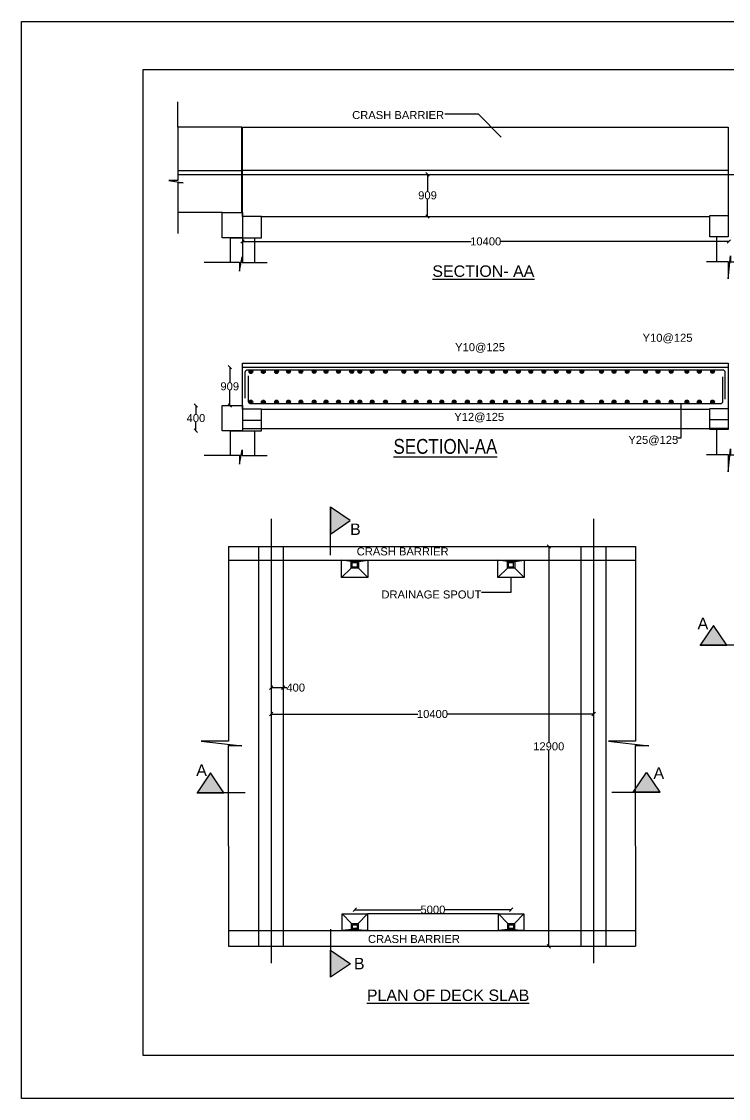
# Model space of a CAD drawing. Header units: millimetres. Extents: x 5124 to 3010519, y 2311 to 45946787.
# Drawn here: x 2932939 to 2963853, y 45899709 to 45946787 of the extents above; entities that cross this region are included whole.
import ezdxf

# ---------------------------------------------------------------- set-up
doc = ezdxf.new("R2010")
doc.units = ezdxf.units.MM
doc.header["$MEASUREMENT"] = 0
for name, color, linetype in [('DIMENSION', 7, 'Continuous'), ('DRAWING', 7, 'Continuous'), ('TEXT', 7, 'Continuous')]:
    doc.layers.add(name, color=color, linetype=linetype)
doc.styles.add('ARIAL NARROW', font='ARIALN.TTF')
doc.styles.get("Standard").update_dxf_attribs({"font": 'arial.ttf'})
doc.dimstyles.get("Standard").update_dxf_attribs({"dimtxt": 350, "dimasz": 150, "dimexe": 0.18, "dimexo": 0.0625, "dimgap": 0.09, "dimtad": 0, "dimtih": 1, "dimtoh": 1, "dimdec": 0, "dimzin": 0, "dimdsep": 46, "dimtxsty": 'Standard', "dimblk": 'OBLIQUE', "dimcen": 0.09, "dimse1": 1, "dimse2": 1, "dimadec": 0, "dimazin": 0, "dimtfac": 1, "dimtdec": 0, "dimtofl": 0, "dimtmove": 0, "dimatfit": 3, "dimfxl": 1, "dimtolj": 1, "dimtzin": 0, "dimarcsym": 0})
picture_1 = doc.add_image_def('image1.jpg', size_in_pixel=(4930, 3337))

# ---------------------------------------------------------------- blocks, each defined once
blk = doc.blocks.new('_Oblique')
at = {"color": 0, "linetype": 'ByBlock', "lineweight": -2}
blk.add_line((-0.5, -0.5), (0.5, 0.5), dxfattribs=at)
blk = doc.blocks.new('*D72')
at = {"layer": 'Defpoints', "color": 0}
for p in [(2950648, 45940107), (2950648, 45938268), (2950693, 45938268)]:
    blk.add_point(p, dxfattribs=at)
at = {"layer": 'DIMENSION', "color": 0, "lineweight": -2}
for p, q in [((2950693, 45940107), (2950693, 45939366)), ((2950693, 45938268), (2950693, 45939009))]:
    blk.add_line(p, q, dxfattribs=at)
at = {"layer": 'DIMENSION', "color": 0, "lineweight": -2, "xscale": 150, "yscale": 150, "zscale": 150}
for p, rotation in [((2950693, 45940107), 90), ((2950693, 45938268), 270)]:
    blk.add_blockref('_Oblique', p, dxfattribs=dict(at, rotation=rotation))
at = {"layer": 'DIMENSION', "color": 0, "insert": (2950693, 45939188), "char_height": 350, "attachment_point": 5}
blk.add_mtext('\\A1;909', dxfattribs=at)
blk = doc.blocks.new('*D73')
at = {"layer": 'Defpoints', "color": 0}
for p in [(2942602, 45937334), (2963871, 45937334), (2963871, 45937174)]:
    blk.add_point(p, dxfattribs=at)
at = {"layer": 'DIMENSION', "color": 0, "lineweight": -2}
for p, q in [((2942602, 45937174), (2952595, 45937174)), ((2963871, 45937174), (2953878, 45937174))]:
    blk.add_line(p, q, dxfattribs=at)
at = {"layer": 'DIMENSION', "color": 0, "lineweight": -2, "xscale": 150, "yscale": 150, "zscale": 150, "rotation": 180}
blk.add_blockref('_Oblique', (2942602, 45937174), dxfattribs=at)
at = {"layer": 'DIMENSION', "color": 0, "lineweight": -2, "xscale": 150, "yscale": 150, "zscale": 150}
blk.add_blockref('_Oblique', (2963871, 45937174), dxfattribs=at)
at = {"layer": 'DIMENSION', "color": 0, "insert": (2953237, 45937174), "char_height": 350, "attachment_point": 5}
blk.add_mtext('\\A1;10400', dxfattribs=at)
blk = doc.blocks.new('*D91')
at = {"layer": 'Defpoints', "color": 0}
for p in [(2943857, 45917668), (2944384, 45917668), (2944384, 45917668)]:
    blk.add_point(p, dxfattribs=at)
at = {"layer": 'DIMENSION', "color": 0, "lineweight": -2}
for p, q in [((2943857, 45917668), (2944384, 45917668)), ((2944384, 45917668), (2944534, 45917668))]:
    blk.add_line(p, q, dxfattribs=at)
at = {"layer": 'DIMENSION', "color": 0, "lineweight": -2, "xscale": 150, "yscale": 150, "zscale": 150, "rotation": 180}
blk.add_blockref('_Oblique', (2943857, 45917668), dxfattribs=at)
at = {"layer": 'DIMENSION', "color": 0, "lineweight": -2, "xscale": 150, "yscale": 150, "zscale": 150}
blk.add_blockref('_Oblique', (2944384, 45917668), dxfattribs=at)
at = {"layer": 'DIMENSION', "color": 0, "insert": (2944928, 45917668), "char_height": 350, "attachment_point": 5}
blk.add_mtext('\\A1;400', dxfattribs=at)
blk = doc.blocks.new('*D92')
at = {"layer": 'Defpoints', "color": 0}
for p in [(2957958, 45916514), (2943857, 45916314), (2957958, 45916314)]:
    blk.add_point(p, dxfattribs=at)
at = {"layer": 'DIMENSION', "color": 0, "lineweight": -2}
for p, q in [((2943857, 45916514), (2950266, 45916514)), ((2957958, 45916514), (2951549, 45916514))]:
    blk.add_line(p, q, dxfattribs=at)
at = {"layer": 'DIMENSION', "color": 0, "lineweight": -2, "xscale": 150, "yscale": 150, "zscale": 150, "rotation": 180}
blk.add_blockref('_Oblique', (2943857, 45916514), dxfattribs=at)
at = {"layer": 'DIMENSION', "color": 0, "lineweight": -2, "xscale": 150, "yscale": 150, "zscale": 150}
blk.add_blockref('_Oblique', (2957958, 45916514), dxfattribs=at)
at = {"layer": 'DIMENSION', "color": 0, "insert": (2950908, 45916514), "char_height": 350, "attachment_point": 5}
blk.add_mtext('\\A1;10400', dxfattribs=at)
blk = doc.blocks.new('*D93')
at = {"layer": 'Defpoints', "color": 0}
for p in [(2956137, 45923840), (2955994, 45906360), (2956137, 45906360)]:
    blk.add_point(p, dxfattribs=at)
at = {"layer": 'DIMENSION', "color": 0, "lineweight": -2}
for p, q in [((2955994, 45923840), (2955994, 45915279)), ((2955994, 45906360), (2955994, 45914922))]:
    blk.add_line(p, q, dxfattribs=at)
at = {"layer": 'DIMENSION', "color": 0, "lineweight": -2, "xscale": 150, "yscale": 150, "zscale": 150}
for p, rotation in [((2955994, 45923840), 90), ((2955994, 45906360), 270)]:
    blk.add_blockref('_Oblique', p, dxfattribs=dict(at, rotation=rotation))
at = {"layer": 'DIMENSION', "color": 0, "insert": (2955994, 45915100), "char_height": 350, "attachment_point": 5}
blk.add_mtext('\\A1;12900', dxfattribs=at)
blk = doc.blocks.new('*D100')
at = {"layer": 'Defpoints', "color": 0}
for p in [(2947511, 45907781), (2954348, 45907961), (2954348, 45907781)]:
    blk.add_point(p, dxfattribs=at)
at = {"layer": 'TEXT', "color": 0, "lineweight": -2}
for p, q in [((2947511, 45907961), (2950407, 45907961)), ((2954348, 45907961), (2951452, 45907961))]:
    blk.add_line(p, q, dxfattribs=at)
at = {"layer": 'TEXT', "color": 0, "lineweight": -2, "xscale": 150, "yscale": 150, "zscale": 150, "rotation": 180}
blk.add_blockref('_Oblique', (2947511, 45907961), dxfattribs=at)
at = {"layer": 'TEXT', "color": 0, "lineweight": -2, "xscale": 150, "yscale": 150, "zscale": 150}
blk.add_blockref('_Oblique', (2954348, 45907961), dxfattribs=at)
at = {"layer": 'TEXT', "color": 0, "insert": (2950929, 45907961), "char_height": 350, "attachment_point": 5}
blk.add_mtext('\\A1;5000', dxfattribs=at)
blk = doc.blocks.new('*D101')
at = {"layer": 'Defpoints', "color": 0}
for p in [(2942045, 45931673), (2942087, 45931673), (2942156, 45930003)]:
    blk.add_point(p, dxfattribs=at)
at = {"layer": 'DIMENSION', "color": 0, "lineweight": -2}
for p, q in [((2942045, 45931673), (2942045, 45931017)), ((2942045, 45930003), (2942045, 45930659))]:
    blk.add_line(p, q, dxfattribs=at)
at = {"layer": 'DIMENSION', "color": 0, "lineweight": -2, "xscale": 150, "yscale": 150, "zscale": 150}
for p, rotation in [((2942045, 45931673), 90), ((2942045, 45930003), 270)]:
    blk.add_blockref('_Oblique', p, dxfattribs=dict(at, rotation=rotation))
at = {"layer": 'DIMENSION', "color": 0, "insert": (2942045, 45930838), "char_height": 350, "attachment_point": 5}
blk.add_mtext('\\A1;909', dxfattribs=at)
blk = doc.blocks.new('*D102')
at = {"layer": 'Defpoints', "color": 0}
for p in [(2940565, 45930003), (2941710, 45930003), (2941710, 45928900)]:
    blk.add_point(p, dxfattribs=at)
at = {"layer": 'DIMENSION', "color": 0, "lineweight": -2}
for p, q in [((2940565, 45930003), (2940565, 45929630)), ((2940565, 45928900), (2940565, 45929273))]:
    blk.add_line(p, q, dxfattribs=at)
at = {"layer": 'DIMENSION', "color": 0, "lineweight": -2, "xscale": 150, "yscale": 150, "zscale": 150}
for p, rotation in [((2940565, 45930003), 90), ((2940565, 45928900), 270)]:
    blk.add_blockref('_Oblique', p, dxfattribs=dict(at, rotation=rotation))
at = {"layer": 'DIMENSION', "color": 0, "insert": (2940565, 45929451), "char_height": 350, "attachment_point": 5}
blk.add_mtext('\\A1;400', dxfattribs=at)

msp = doc.modelspace()

# ---------------------------------------------------------------- hatches: boundary and pattern name
at = {"layer": 'DRAWING'}
for points in [[(2942969.1, 45931564.5), (2942964.5, 45931564.4, 0.3979861), (2942887.3, 45931482.7, 1), (2943050.8, 45931482.7, 0.4142136)], [(2943513.1, 45931564.5), (2943508.5, 45931564.4, 0.3979861), (2943431.3, 45931482.7, 1), (2943594.9, 45931482.7, 0.4142136)], [(2944090.9, 45931564.5), (2944086.3, 45931564.4, 0.3979861), (2944009.1, 45931482.7, 1), (2944172.7, 45931482.7, 0.4142136)], [(2944613.5, 45931565.7), (2944609, 45931565.6, 0.3979861), (2944531.8, 45931484, 1), (2944695.3, 45931484, 0.4142136)], [(2945157.6, 45931565.7), (2945153, 45931565.6, 0.3979861), (2945075.8, 45931484, 1), (2945239.3, 45931484, 0.4142136)], [(2945735.4, 45931565.7), (2945730.8, 45931565.6, 0.3979861), (2945653.6, 45931484, 1), (2945817.1, 45931484, 0.4142136)], [(2946255.3, 45931565.7), (2946250.7, 45931565.6, 0.3979861), (2946173.5, 45931484, 1), (2946337, 45931484, 0.4142136)], [(2946799.3, 45931565.7), (2946794.7, 45931565.6, 0.3979861), (2946717.5, 45931484, 1), (2946881.1, 45931484, 0.4142136)], [(2947377.1, 45931565.7), (2947372.5, 45931565.6, 0.3979861), (2947295.3, 45931484, 1), (2947458.9, 45931484, 0.4142136)], [(2947732.4, 45931565.7), (2947727.8, 45931565.6, 0.3979861), (2947650.6, 45931484, 1), (2947814.2, 45931484, 0.4142136)], [(2948276.4, 45931565.7), (2948271.9, 45931565.6, 0.3979861), (2948194.7, 45931484, 1), (2948358.2, 45931484, 0.4142136)], [(2948854.2, 45931565.7), (2948849.7, 45931565.6, 0.3979861), (2948772.5, 45931484, 1), (2948936, 45931484, 0.4142136)], [(2949655.7, 45931565.7), (2949651.1, 45931565.6, 0.3979861), (2949573.9, 45931484, 1), (2949737.4, 45931484, 0.4142136)], [(2950199.7, 45931565.7), (2950195.1, 45931565.6, 0.3979861), (2950117.9, 45931484, 1), (2950281.5, 45931484, 0.4142136)], [(2950777.5, 45931565.7), (2950772.9, 45931565.6, 0.3979861), (2950695.7, 45931484, 1), (2950859.3, 45931484, 0.4142136)], [(2951314.2, 45931565.7), (2951309.6, 45931565.6, 0.3979861), (2951232.4, 45931484, 1), (2951396, 45931484, 0.4142136)], [(2951858.2, 45931565.7), (2951853.7, 45931565.6, 0.3979861), (2951776.4, 45931484, 1), (2951940, 45931484, 0.4142136)], [(2952436, 45931565.7), (2952431.5, 45931565.6, 0.3979861), (2952354.2, 45931484, 1), (2952517.8, 45931484, 0.4142136)], [(2952984.5, 45931565.7), (2952980, 45931565.6, 0.3979861), (2952902.8, 45931484, 1), (2953066.3, 45931484, 0.4142136)], [(2953528.6, 45931565.7), (2953524, 45931565.6, 0.3979861), (2953446.8, 45931484, 1), (2953610.3, 45931484, 0.4142136)], [(2954106.4, 45931565.7), (2954101.8, 45931565.6, 0.3979861), (2954024.6, 45931484, 1), (2954188.1, 45931484, 0.4142136)], [(2954662.2, 45931565.7), (2954657.6, 45931565.6, 0.3979861), (2954580.4, 45931484, 1), (2954743.9, 45931484, 0.4142136)], [(2955206.2, 45931565.7), (2955201.6, 45931565.6, 0.3979861), (2955124.4, 45931484, 1), (2955288, 45931484, 0.4142136)], [(2955784, 45931565.7), (2955779.4, 45931565.6, 0.3979861), (2955702.2, 45931484, 1), (2955865.8, 45931484, 0.4142136)], [(2956323, 45931565.7), (2956318.4, 45931565.6, 0.3979861), (2956241.2, 45931484, 1), (2956404.7, 45931484, 0.4142136)], [(2956867, 45931565.7), (2956862.5, 45931565.6, 0.3979861), (2956785.2, 45931484, 1), (2956948.8, 45931484, 0.4142136)], [(2957444.8, 45931565.7), (2957440.2, 45931565.6, 0.3979861), (2957363, 45931484, 1), (2957526.6, 45931484, 0.4142136)], [(2958305.8, 45931565.7), (2958301.3, 45931565.6, 0.3979861), (2958224.1, 45931484, 1), (2958387.6, 45931484, 0.4142136)], [(2958849.9, 45931565.7), (2958845.3, 45931565.6, 0.3979861), (2958768.1, 45931484, 1), (2958931.7, 45931484, 0.4142136)], [(2959427.7, 45931565.7), (2959423.1, 45931565.6, 0.3979861), (2959345.9, 45931484, 1), (2959509.5, 45931484, 0.4142136)], [(2960226.4, 45931565.7), (2960221.8, 45931565.6, 0.3979861), (2960144.6, 45931484, 1), (2960308.1, 45931484, 0.4142136)], [(2960770.4, 45931565.7), (2960765.8, 45931565.6, 0.3979861), (2960688.6, 45931484, 1), (2960852.2, 45931484, 0.4142136)], [(2961348.2, 45931565.7), (2961343.6, 45931565.6, 0.3979861), (2961266.4, 45931484, 1), (2961430, 45931484, 0.4142136)], [(2962035.1, 45931565.7), (2962030.5, 45931565.6, 0.3979861), (2961953.3, 45931484, 1), (2962116.9, 45931484, 0.4142136)], [(2962579.1, 45931565.7), (2962574.6, 45931565.6, 0.3979861), (2962497.3, 45931484, 1), (2962660.9, 45931484, 0.4142136)], [(2963156.9, 45931565.7), (2963152.4, 45931565.6, 0.3979861), (2963075.1, 45931484, 1), (2963238.7, 45931484, 0.4142136)], [(2942969.1, 45930236.2), (2942964.5, 45930236.1, 0.3979861), (2942887.3, 45930154.4, 1), (2943050.8, 45930154.4, 0.4142136)], [(2943513.1, 45930236.2), (2943508.5, 45930236.1, 0.3979861), (2943431.3, 45930154.4, 1), (2943594.9, 45930154.4, 0.4142136)], [(2944090.9, 45930236.2), (2944086.3, 45930236.1, 0.3979861), (2944009.1, 45930154.4, 1), (2944172.7, 45930154.4, 0.4142136)], [(2944613.5, 45930237.5), (2944609, 45930237.3, 0.3979861), (2944531.8, 45930155.7, 1), (2944695.3, 45930155.7, 0.4142136)], [(2945157.6, 45930237.5), (2945153, 45930237.3, 0.3979861), (2945075.8, 45930155.7, 1), (2945239.3, 45930155.7, 0.4142136)], [(2945735.4, 45930237.5), (2945730.8, 45930237.3, 0.3979861), (2945653.6, 45930155.7, 1), (2945817.1, 45930155.7, 0.4142136)], [(2946255.3, 45930237.5), (2946250.7, 45930237.3, 0.3979861), (2946173.5, 45930155.7, 1), (2946337, 45930155.7, 0.4142136)], [(2946799.3, 45930237.5), (2946794.7, 45930237.3, 0.3979861), (2946717.5, 45930155.7, 1), (2946881.1, 45930155.7, 0.4142136)], [(2947377.1, 45930237.5), (2947372.5, 45930237.3, 0.3979861), (2947295.3, 45930155.7, 1), (2947458.9, 45930155.7, 0.4142136)], [(2947732.4, 45930237.5), (2947727.8, 45930237.3, 0.3979861), (2947650.6, 45930155.7, 1), (2947814.2, 45930155.7, 0.4142136)], [(2948276.4, 45930237.5), (2948271.9, 45930237.3, 0.3979861), (2948194.7, 45930155.7, 1), (2948358.2, 45930155.7, 0.4142136)], [(2948854.2, 45930237.5), (2948849.7, 45930237.3, 0.3979861), (2948772.5, 45930155.7, 1), (2948936, 45930155.7, 0.4142136)], [(2949655.7, 45930237.5), (2949651.1, 45930237.3, 0.3979861), (2949573.9, 45930155.7, 1), (2949737.4, 45930155.7, 0.4142136)], [(2950199.7, 45930237.5), (2950195.1, 45930237.3, 0.3979861), (2950117.9, 45930155.7, 1), (2950281.5, 45930155.7, 0.4142136)], [(2950777.5, 45930237.5), (2950772.9, 45930237.3, 0.3979861), (2950695.7, 45930155.7, 1), (2950859.3, 45930155.7, 0.4142136)], [(2951314.2, 45930237.5), (2951309.6, 45930237.3, 0.3979861), (2951232.4, 45930155.7, 1), (2951396, 45930155.7, 0.4142136)], [(2951858.2, 45930237.5), (2951853.7, 45930237.3, 0.3979861), (2951776.4, 45930155.7, 1), (2951940, 45930155.7, 0.4142136)], [(2952436, 45930237.5), (2952431.5, 45930237.3, 0.3979861), (2952354.2, 45930155.7, 1), (2952517.8, 45930155.7, 0.4142136)], [(2952984.5, 45930237.5), (2952980, 45930237.3, 0.3979861), (2952902.8, 45930155.7, 1), (2953066.3, 45930155.7, 0.4142136)], [(2953528.6, 45930237.5), (2953524, 45930237.3, 0.3979861), (2953446.8, 45930155.7, 1), (2953610.3, 45930155.7, 0.4142136)], [(2954106.4, 45930237.5), (2954101.8, 45930237.3, 0.3979861), (2954024.6, 45930155.7, 1), (2954188.1, 45930155.7, 0.4142136)], [(2954662.2, 45930237.5), (2954657.6, 45930237.3, 0.3979861), (2954580.4, 45930155.7, 1), (2954743.9, 45930155.7, 0.4142136)], [(2955206.2, 45930237.5), (2955201.6, 45930237.3, 0.3979861), (2955124.4, 45930155.7, 1), (2955288, 45930155.7, 0.4142136)], [(2955784, 45930237.5), (2955779.4, 45930237.3, 0.3979861), (2955702.2, 45930155.7, 1), (2955865.8, 45930155.7, 0.4142136)], [(2956323, 45930237.5), (2956318.4, 45930237.3, 0.3979861), (2956241.2, 45930155.7, 1), (2956404.7, 45930155.7, 0.4142136)], [(2956867, 45930237.5), (2956862.5, 45930237.3, 0.3979861), (2956785.2, 45930155.7, 1), (2956948.8, 45930155.7, 0.4142136)], [(2957444.8, 45930237.5), (2957440.2, 45930237.3, 0.3979861), (2957363, 45930155.7, 1), (2957526.6, 45930155.7, 0.4142136)], [(2958305.8, 45930237.5), (2958301.3, 45930237.3, 0.3979861), (2958224.1, 45930155.7, 1), (2958387.6, 45930155.7, 0.4142136)], [(2958849.9, 45930237.5), (2958845.3, 45930237.3, 0.3979861), (2958768.1, 45930155.7, 1), (2958931.7, 45930155.7, 0.4142136)], [(2959427.7, 45930237.5), (2959423.1, 45930237.3, 0.3979861), (2959345.9, 45930155.7, 1), (2959509.5, 45930155.7, 0.4142136)], [(2960226.4, 45930237.5), (2960221.8, 45930237.3, 0.3979861), (2960144.6, 45930155.7, 1), (2960308.1, 45930155.7, 0.4142136)], [(2960770.4, 45930237.5), (2960765.8, 45930237.3, 0.3979861), (2960688.6, 45930155.7, 1), (2960852.2, 45930155.7, 0.4142136)], [(2961348.2, 45930237.5), (2961343.6, 45930237.3, 0.3979861), (2961266.4, 45930155.7, 1), (2961430, 45930155.7, 0.4142136)], [(2962035.1, 45930237.5), (2962030.5, 45930237.3, 0.3979861), (2961953.3, 45930155.7, 1), (2962116.9, 45930155.7, 0.4142136)], [(2962579.1, 45930237.5), (2962574.6, 45930237.3, 0.3979861), (2962497.3, 45930155.7, 1), (2962660.9, 45930155.7, 0.4142136)], [(2963156.9, 45930237.5), (2963152.4, 45930237.3, 0.3979861), (2963075.1, 45930155.7, 1), (2963238.7, 45930155.7, 0.4142136)], [(2946447.3, 45924381.1), (2947312.4, 45924971.1), (2946447.3, 45925557.3)], [(2963786.8, 45919519.3), (2963196.8, 45920384.5), (2962610.7, 45919519.3)], [(2941790.5, 45913072.8), (2941200.5, 45913937.9), (2940614.3, 45913072.8)], [(2960856.3, 45913096.1), (2960270.1, 45913961.2), (2959680.1, 45913096.1)], [(2946454.8, 45906189.6), (2946454.8, 45905013.5), (2947319.9, 45905599.6)]]:
    msp.add_hatch(color=256, dxfattribs=at).paths.add_polyline_path(points)

# ---------------------------------------------------------------- linework, layer by layer
at = {"layer": 'Defpoints'}
msp.add_lwpolyline([(2938260.1, 45944690.4), (2999929.3, 45944690.4), (2999929.3, 45901581.6), (2938260.1, 45901581.6)], close=True, dxfattribs=at)
at = {"layer": 'DIMENSION'}
msp.add_lwpolyline([(2942602.3, 45937333.5), (2942602.3, 45936253.6)], dxfattribs=at)
at = {"layer": 'DRAWING'}
for points in [[(2939770.7, 45942170.9), (2939770.7, 45943281)], [(2939770.7, 45942170.9), (2939770.7, 45939833.5), (2939374, 45939833.5), (2940006.5, 45939737.3), (2939771.9, 45939737.3), (2939771.9, 45937518.2)], [(2942573.5, 45938436.5), (2942573.5, 45942170.9), (2939770.7, 45942170.9)], [(2942606.3, 45938268.2), (2942606.3, 45942170.9), (2963835.8, 45942170.9), (2963835.8, 45937380.1), (2963037.8, 45937380.1), (2963037.8, 45938305.3), (2963835.8, 45938305.3)], [(2939770.7, 45940275), (2942573.5, 45940275)], [(2939770.7, 45940106.9), (2966681.7, 45940106.9)], [(2942606.3, 45940288.8), (2963835.8, 45940288.8)], [(2941710, 45938436.5), (2939792.9, 45938436.5)], [(2943433, 45938268.2), (2963037.8, 45938268.2)], [(2942083, 45936271.5), (2942083, 45937333.5), (2943121.7, 45937333.5), (2943130.2, 45936253.6)], [(2963334.3, 45937380.1), (2963334.3, 45936307.3)], [(2940931.7, 45936271.5), (2942465.8, 45936271.5), (2942465.8, 45935870.6), (2942581.7, 45936494.2), (2942581.7, 45936253.6), (2943678.8, 45936253.6)], [(2962899.5, 45936293.7), (2963843.9, 45936293.7), (2963843.9, 45935540.5), (2963940.7, 45936538.3), (2963940.7, 45936281.1), (2965487.6, 45936281.1)], [(2942606.3, 45929834.5), (2942606.3, 45931855.1)], [(2942606.3, 45931855.1), (2963835.8, 45931855.1)], [(2942606.3, 45931673.2), (2963871, 45931673.2)], [(2963835.8, 45931855.1), (2963835.8, 45928946.4), (2963037.8, 45928946.4), (2963037.8, 45929871.6), (2963835.8, 45929871.6)], [(2943433, 45929834.5), (2963037.8, 45929834.5)], [(2942083, 45927837.8), (2942083, 45928899.8), (2943121.7, 45928899.8), (2943130.2, 45927820)], [(2963334.3, 45928946.4), (2963334.3, 45927873.6)], [(2940931.7, 45927837.8), (2942465.8, 45927837.8), (2942465.8, 45927436.9), (2942581.7, 45928060.5), (2942581.7, 45927820), (2943678.8, 45927820)], [(2962899.5, 45927860), (2963843.9, 45927860), (2963843.9, 45927106.8), (2963940.7, 45928104.6), (2963940.7, 45927847.4), (2965487.6, 45927847.4)], [(2946447.3, 45923458.3), (2946447.3, 45925564.9)], [(2943857.2, 45925052.4), (2943857.2, 45905624.1)], [(2957958.1, 45925052.4), (2957958.1, 45905624.1)], [(2941989.9, 45923840.2), (2941989.9, 45915331.1), (2940800.9, 45915331.1), (2942571.7, 45915118.9), (2941974.7, 45915118.9), (2941989.9, 45906360.3)], [(2941989.9, 45923840.2), (2959792.6, 45923840.2)], [(2943302, 45923840.2), (2943302, 45906360.3)], [(2944384.4, 45923840.2), (2944384.4, 45906360.3)], [(2957402.9, 45923840.2), (2957402.9, 45906360.3)], [(2958485.3, 45923840.2), (2958485.3, 45906360.3)], [(2959792.6, 45923840.2), (2959792.6, 45915331.1), (2958603.6, 45915331.1), (2960374.3, 45915118.9), (2959777.4, 45915118.9), (2959792.6, 45906360.3)], [(2941989.9, 45923235.6), (2959792.6, 45923235.6)], [(2947354.7, 45923186), (2946932, 45923235.6)], [(2947672.2, 45923186), (2948081.1, 45923235.6)], [(2954188.2, 45923186), (2953765.5, 45923235.6)], [(2954505.7, 45923186), (2954914.6, 45923235.6)], [(2947354.7, 45922894.4), (2946932, 45922479.8)], [(2947672.2, 45922894.4), (2948081.1, 45922479.8)], [(2954188.2, 45922894.4), (2953765.5, 45922479.8)], [(2954505.7, 45922894.4), (2954914.6, 45922479.8)], [(2964709.7, 45919519.3), (2962603.1, 45919519.3)], [(2942713.3, 45913072.8), (2940606.7, 45913072.8)], [(2958757.3, 45913096.1), (2960863.9, 45913096.1)], [(2947361.9, 45907362.4), (2946955.4, 45907780.8)], [(2947657.3, 45907362.4), (2948067.3, 45907780.8)], [(2953791.7, 45907780.8), (2948067.3, 45907780.8)], [(2954198.2, 45907362.4), (2953791.7, 45907780.8)], [(2954493.6, 45907362.4), (2954903.6, 45907780.8)], [(2941989.9, 45907048.2), (2959792.6, 45907048.2)], [(2946454.8, 45907112.5), (2946454.8, 45905005.9)], [(2947361.9, 45907089), (2946955.4, 45907048.2)], [(2947657.3, 45907089), (2948067.3, 45907048.2)], [(2954198.2, 45907089), (2953791.7, 45907048.2)], [(2954493.6, 45907089), (2954903.6, 45907048.2)], [(2941989.9, 45906360.3), (2959792.6, 45906360.3)]]:
    msp.add_lwpolyline(points, dxfattribs=at)
for points in [[(2942602.3, 45937333.5), (2941710, 45937333.5), (2941710, 45938436.5), (2942602.3, 45938436.5)], [(2942602.3, 45937333.5), (2943433, 45937333.5), (2943433, 45938268.2), (2942602.3, 45938268.2)], [(2942602.3, 45928899.8), (2941710, 45928899.8), (2941710, 45930002.9), (2942602.3, 45930002.9)], [(2942602.3, 45928899.8), (2943433, 45928899.8), (2943433, 45929834.5), (2942602.3, 45929834.5)], [(2946447.3, 45924381.1), (2947312.4, 45924971.1), (2947312.4, 45924971.1), (2946447.3, 45925557.3)], [(2946932, 45923235.6), (2948081.1, 45923235.6), (2948081.1, 45922479.8), (2946932, 45922479.8)], [(2947354.7, 45923186), (2947672.2, 45923186), (2947672.2, 45922894.4), (2947354.7, 45922894.4)], [(2947402.2, 45923131.3), (2947610.2, 45923131.3), (2947610.2, 45922938.1), (2947402.2, 45922938.1)], [(2953765.5, 45923235.6), (2954914.6, 45923235.6), (2954914.6, 45922479.8), (2953765.5, 45922479.8)], [(2954188.2, 45923186), (2954505.7, 45923186), (2954505.7, 45922894.4), (2954188.2, 45922894.4)], [(2954235.7, 45923131.3), (2954443.7, 45923131.3), (2954443.7, 45922938.1), (2954235.7, 45922938.1)], [(2963786.8, 45919519.3), (2963196.8, 45920384.5), (2963196.8, 45920384.5), (2962610.7, 45919519.3)], [(2941790.5, 45913072.8), (2941200.5, 45913937.9), (2941200.5, 45913937.9), (2940614.3, 45913072.8)], [(2959680.1, 45913096.1), (2960270.1, 45913961.2), (2960270.1, 45913961.2), (2960856.3, 45913096.1)], [(2946955.4, 45907780.8), (2948067.3, 45907780.8), (2948067.3, 45907048.2), (2946955.4, 45907048.2)], [(2953791.7, 45907780.8), (2954903.6, 45907780.8), (2954903.6, 45907048.2), (2953791.7, 45907048.2)], [(2947361.9, 45907362.4), (2947657.3, 45907362.4), (2947657.3, 45907089), (2947361.9, 45907089)], [(2947416.7, 45907303.2), (2947611.2, 45907303.2), (2947611.2, 45907138), (2947416.7, 45907138)], [(2954198.2, 45907362.4), (2954493.6, 45907362.4), (2954493.6, 45907089), (2954198.2, 45907089)], [(2954253, 45907303.2), (2954447.4, 45907303.2), (2954447.4, 45907138), (2954253, 45907138)], [(2946454.8, 45906189.6), (2947319.9, 45905599.6), (2947319.9, 45905599.6), (2946454.8, 45905013.5)]]:
    msp.add_lwpolyline(points, close=True, dxfattribs=at)
for points in [[(2942722.4, 45930323), (2942722.4, 45931461.6, -0.4142136), (2942825.3, 45931564.5), (2963594.1, 45931564.5, -0.4142136), (2963697, 45931461.6), (2963697, 45930275.1)], [(2963593.3, 45931259.2), (2963593.3, 45930175.6, -0.4142136), (2963490.4, 45930072.7), (2942973.2, 45930072.7, -0.4142136), (2942870.3, 45930175.6), (2942870.3, 45931302.3)]]:
    msp.add_lwpolyline(points, format="xyb", dxfattribs=at)
for centre in [(2942969.1, 45931482.7), (2943513.1, 45931482.7), (2944090.9, 45931482.7), (2944613.5, 45931484), (2945157.6, 45931484), (2945735.4, 45931484), (2946255.3, 45931484), (2946799.3, 45931484), (2947377.1, 45931484), (2947732.4, 45931484), (2948276.4, 45931484), (2948854.2, 45931484), (2949655.7, 45931484), (2950199.7, 45931484), (2950777.5, 45931484), (2951314.2, 45931484), (2951858.2, 45931484), (2952436, 45931484), (2952984.5, 45931484), (2953528.6, 45931484), (2954106.4, 45931484), (2954662.2, 45931484), (2955206.2, 45931484), (2955784, 45931484), (2956323, 45931484), (2956867, 45931484), (2957444.8, 45931484), (2958305.8, 45931484), (2958849.9, 45931484), (2959427.7, 45931484), (2960226.4, 45931484), (2960770.4, 45931484), (2961348.2, 45931484), (2962035.1, 45931484), (2962579.1, 45931484), (2963156.9, 45931484), (2942969.1, 45930154.4), (2943513.1, 45930154.4), (2944090.9, 45930154.4), (2944613.5, 45930155.7), (2945157.6, 45930155.7), (2945735.4, 45930155.7), (2946255.3, 45930155.7), (2946799.3, 45930155.7), (2947377.1, 45930155.7), (2947732.4, 45930155.7), (2948276.4, 45930155.7), (2948854.2, 45930155.7), (2949655.7, 45930155.7), (2950199.7, 45930155.7), (2950777.5, 45930155.7), (2951314.2, 45930155.7), (2951858.2, 45930155.7), (2952436, 45930155.7), (2952984.5, 45930155.7), (2953528.6, 45930155.7), (2954106.4, 45930155.7), (2954662.2, 45930155.7), (2955206.2, 45930155.7), (2955784, 45930155.7), (2956323, 45930155.7), (2956867, 45930155.7), (2957444.8, 45930155.7), (2958305.8, 45930155.7), (2958849.9, 45930155.7), (2959427.7, 45930155.7), (2960226.4, 45930155.7), (2960770.4, 45930155.7), (2961348.2, 45930155.7), (2962035.1, 45930155.7), (2962579.1, 45930155.7), (2963156.9, 45930155.7)]:
    msp.add_circle(centre, 81.8, dxfattribs=at)
at = {"layer": 'TEXT'}
msp.add_lwpolyline([(2954340.1, 45921828), (2953060, 45921828)], dxfattribs=at)

# ---------------------------------------------------------------- texts
at = {"layer": 'DRAWING', "insert": (2951474.7, 45928538.2), "char_height": 648.515, "width": 4548.304, "attachment_point": 2, "style": 'ARIAL NARROW'}
msp.add_mtext('{\\LSECTION-AA}', dxfattribs=at)
at = {"layer": 'TEXT', "attachment_point": 1}
for s, insert, char_height, width in [('CRASH BARRIER', (2947397.1, 45942874.8), 350, 4018.234), ('{\\LSECTION- AA}', (2950903.5, 45936125.4), 500, 5274.982), ('Y10@125', (2960097.5, 45933137.8), 350, 2569.053), ('Y10@125', (2951899.6, 45932726.8), 350, 2569.053), ('Y12@125', (2951862.4, 45929678.8), 350, 2569.053), ('Y25@125', (2959475.1, 45928674.9), 350, 2569.053), ('B', (2947307.6, 45924842.7), 500, 472.258), ('CRASH BARRIER', (2947595.8, 45923798.3), 350, 4018.234), ('DRAINAGE SPOUT', (2948676.4, 45921915.7), 350, 4393.807), ('A', (2962502.6, 45920722.5), 500, 472.258), ('A', (2940579.2, 45914309.9), 500, 472.258), ('A', (2960573.2, 45914180.8), 500, 472.258), ('CRASH BARRIER', (2948089.9, 45906855.7), 350, 4018.234), ('B', (2947475.2, 45905856.1), 500, 472.258), ('{\\LPLAN OF DECK SLAB}', (2948040.7, 45904468.3), 500, 8388.355)]:
    msp.add_mtext(s, dxfattribs=dict(at, insert=insert, char_height=char_height, width=width))

# ---------------------------------------------------------------- dimensions: what is measured, and where the dimension line sits
at = {"layer": 'DIMENSION'}
for base, p1, p2, text, picture, middle in [((2950692.6, 45938268.2), (2950647.8, 45940106.9), (2950647.8, 45938268.2), '909', '*D72', (2950692.6, 45939187.5)), ((2942045.2, 45931673.2), (2942156.1, 45930002.9), (2942086.8, 45931673.2), '909', '*D101', (2942045.2, 45930838)), ((2940565.4, 45930002.9), (2941710, 45928899.8), (2941710, 45930002.9), '400', '*D102', (2940565.4, 45929451.3)), ((2955993.8, 45906360.3), (2956136.8, 45923840.2), (2956136.8, 45906360.3), '12900', '*D93', (2955993.8, 45915100.3))]:
    dim = msp.add_linear_dim(base=base, p1=p1, p2=p2, angle=90, text=text, dimstyle='Standard', dxfattribs=at)
    dim.commit()
    dim.dimension.update_dxf_attribs({"geometry": picture, "text_midpoint": middle})
for base, p1, p2, text, picture, middle in [((2963871, 45937174.1), (2942602.3, 45937333.5), (2963871, 45937333.5), '10400', '*D73', (2953236.7, 45937174.1)), ((2944384.4, 45917667.8), (2943857.2, 45917667.8), (2944384.4, 45917667.8), '400', '*D91', (2944927.6, 45917667.8)), ((2957958.1, 45916514.1), (2943857.2, 45916313.7), (2957958.1, 45916313.7), '10400', '*D92', (2950907.7, 45916514.1))]:
    dim = msp.add_linear_dim(base=base, p1=p1, p2=p2, text=text, dimstyle='Standard', dxfattribs=at)
    dim.commit()
    dim.dimension.update_dxf_attribs({"geometry": picture, "text_midpoint": middle})
at = {"layer": 'TEXT'}
dim = msp.add_linear_dim(base=(2954347.6, 45907961), p1=(2947511.4, 45907780.8), p2=(2954347.6, 45907780.8), text='5000', dimstyle='Standard', dxfattribs=at)
dim.commit()
dim.dimension.update_dxf_attribs({"geometry": '*D100', "text_midpoint": (2950929.5, 45907961)})

# ---------------------------------------------------------------- pictures from other files: only their frames are drawn
at = {"layer": 'Defpoints'}
image = msp.add_image(picture_1, insert=(2932939, 45899708.5), size_in_units=(69552.4, 47078.3), dxfattribs=dict(at, fade=30))
image.dxf.flags = 7

# ---------------------------------------------------------------- leaders
at = {"layer": 'DRAWING'}
for points in [[(2942602.3, 45929367.2), (2943433, 45929367.2)], [(2963835.8, 45929381.3), (2963037.8, 45929381.3)], [(2942602.3, 45928991.7), (2963037.8, 45928991.7)], [(2963871, 45928991.7), (2963037.8, 45928991.7)]]:
    msp.add_leader(points, dimstyle='Standard', override={"dimgap": 0.09, "dimtad": 0}, dxfattribs=at)
at = {"layer": 'TEXT'}
for points in [[(2953913.6, 45941727.7), (2952926.7, 45942744.2), (2951456.7, 45942744.2)], [(2961764.4, 45930072.7), (2961764.4, 45928580.4), (2961572.7, 45928580.4)], [(2954340.1, 45922479.8), (2954340.1, 45921974.2), (2954340.1, 45921828)]]:
    msp.add_leader(points, dimstyle='Standard', override={"dimgap": 0.09, "dimtad": 0}, dxfattribs=at)

doc.saveas('drawing.dxf')
